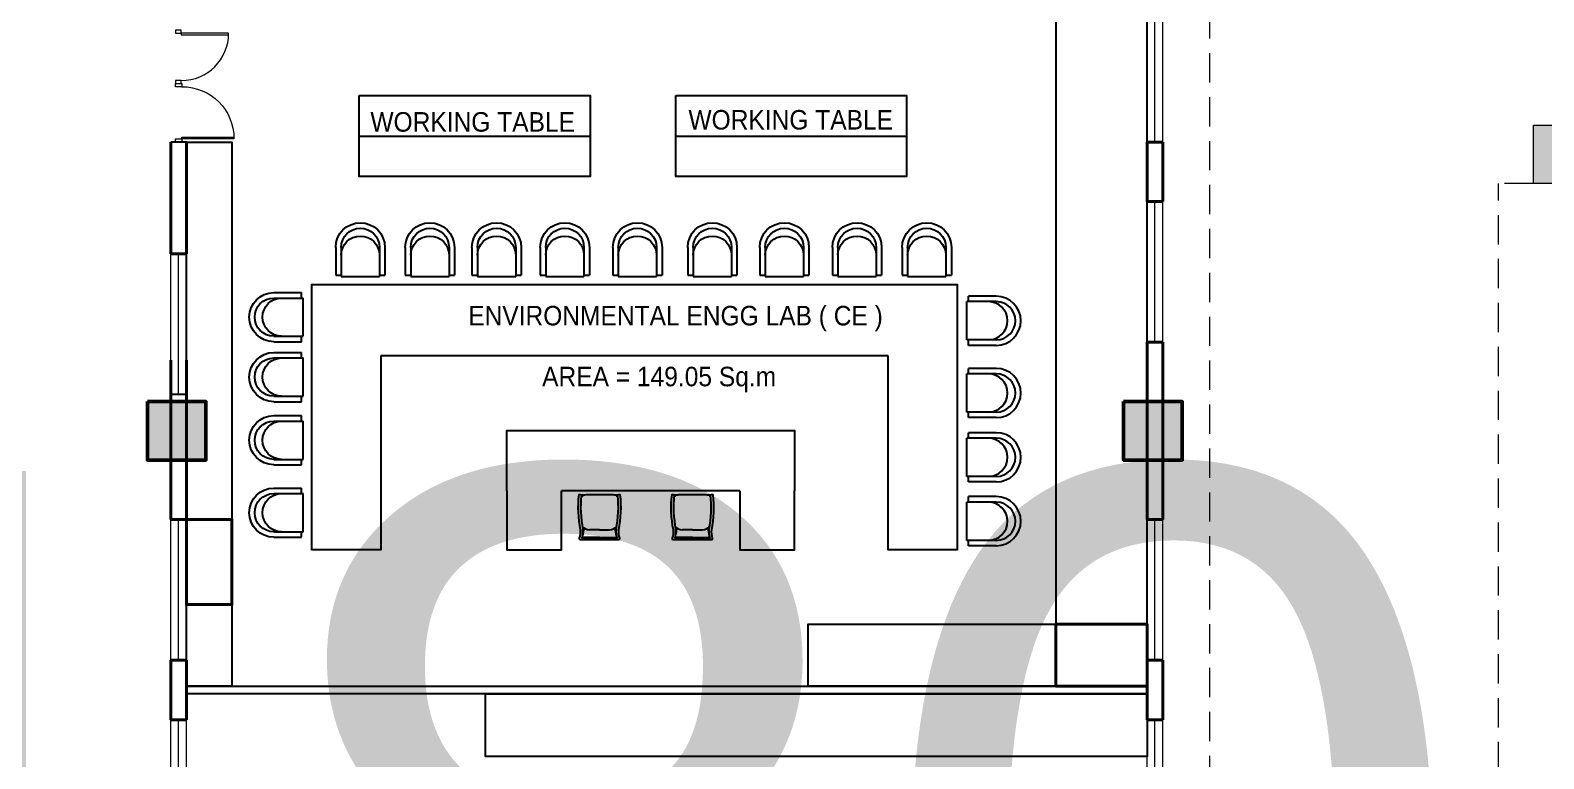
# Model space of a CAD drawing. Header units: inches. Extents: x 150067 to 167379, y -92057 to -49035.
# Drawn here: x 155070 to 157008, y -63634 to -62701 of the extents above; entities that cross this region are included whole.
import ezdxf

# ---------------------------------------------------------------- set-up
doc = ezdxf.new("R2010")
doc.units = ezdxf.units.IN
doc.header["$LTSCALE"] = 0.1
doc.header["$MEASUREMENT"] = 0
doc.header["$PDMODE"] = 35
doc.header["$PDSIZE"] = -0.8
doc.linetypes.add('HIDDEN', pattern=[0.375, 0.25, -0.125])
for name, color, linetype, lineweight in [('DOOR', 10, 'Continuous', 15), ('thin ha', 253, 'Continuous', 5), ('wall', 6, 'Continuous', 40), ('win', 102, 'Continuous', 20)]:
    doc.layers.add(name, color=color, linetype=linetype, lineweight=lineweight)
doc.layers.add('Layer1', color=7, linetype='Continuous')
doc.layers.add('TEXT', color=7, linetype='Continuous')
doc.styles.add('1MM', font='arial.ttf', dxfattribs={"height": 1000})
doc.styles.add('DUTCH', font='arial.ttf')
doc.dimstyles.new('KRI', dxfattribs={"dimtxt": 23, "dimasz": 20, "dimexe": 7, "dimexo": 0, "dimgap": 9, "dimtad": 1, "dimdec": 1, "dimzin": 1, "dimdsep": 46, "dimtxsty": '1MM', "dimblk": 'ARCHTICK', "dimcen": 0.5, "dimclrd": 252, "dimclre": 252, "dimclrt": 7, "dimaunit": 1, "dimadec": 8, "dimazin": 0, "dimtfac": 1, "dimtdec": 1, "dimtmove": 0, "dimatfit": 3, "dimfxl": 1, "dimlwd": 13, "dimlwe": 13, "dimarcsym": 0})

# ---------------------------------------------------------------- blocks, each defined once
blk = doc.blocks.new('_ArchTick')
at = {"layer": 'wall', "color": 0, "const_width": 0.15}
blk.add_lwpolyline([(-0.5, -0.5), (0.5, 0.5)], dxfattribs=at)
blk = doc.blocks.new('*D52')
at = {"layer": 'Defpoints', "color": 0, "linetype": 'Continuous', "ltscale": 0.1, "transparency": 16777216}
for p in [(154670.1, -64292.3), (154490.1, -64306.8, 0), (154670.1, -64306.8, 0)]:
    blk.add_point(p, dxfattribs=at)
at = {"layer": 'wall', "color": 252, "linetype": 'Continuous', "lineweight": 13, "ltscale": 0.1, "transparency": 16777216}
for p, q in [((154490.1, -64306.8), (154490.1, -64285.3)), ((154490.1, -64292.3), (154670.1, -64292.3)), ((154670.1, -64306.8), (154670.1, -64285.3)), ((154670.1, -64292.3), (157985, -64292.3))]:
    blk.add_line(p, q, dxfattribs=at)
at = {"layer": 'wall', "color": 252, "linetype": 'Continuous', "lineweight": 13, "ltscale": 0.1, "transparency": 16777216, "xscale": 20, "yscale": 20, "zscale": 20, "rotation": 180}
blk.add_blockref('_ArchTick', (154490.1, -64292.3), dxfattribs=at)
at = {"layer": 'wall', "color": 252, "linetype": 'Continuous', "lineweight": 13, "ltscale": 0.1, "transparency": 16777216, "xscale": 20, "yscale": 20, "zscale": 20}
blk.add_blockref('_ArchTick', (154670.1, -64292.3), dxfattribs=at)
at = {"layer": 'wall', "color": 7, "linetype": 'Continuous', "ltscale": 0.1, "transparency": 16777216, "insert": (156337.6, -63772.7), "char_height": 1000, "attachment_point": 5, "style": '1MM'}
blk.add_mtext('180.0', dxfattribs=at)
blk = doc.blocks.new('hhrh')
at = {"layer": 'thin ha', "linetype": 'Continuous', "lineweight": 20, "ltscale": 0.1}
blk.add_hatch(color=2, dxfattribs=at).paths.add_polyline_path([(-6923.03, -1177.102), (-6922.28, -1177.102), (-6922.28, -1177.852), (-6923.03, -1177.852)])
at = {"layer": 'thin ha', "color": 2, "linetype": 'Continuous', "lineweight": 50, "ltscale": 0.1}
blk.add_lwpolyline([(-6923.03, -1177.102), (-6922.28, -1177.102), (-6922.28, -1177.852), (-6923.03, -1177.852)], close=True, dxfattribs=at)
blk = doc.blocks.new('A$C764D24B9')
at = {"layer": 'DOOR'}
for points in [[(0.056, 0.111), (0.083, 0.111), (0.083, 1), (0.056, 1)], [(0, 0), (0.056, 0), (0.056, 0.111), (0, 0.111)], [(0.944, 0), (1, 0), (1, 0.111), (0.944, 0.111)]]:
    blk.add_lwpolyline(points, close=True, dxfattribs=at)
blk.add_arc((0.056, 0.111), 0.889, 0, 90, dxfattribs=at)
blk = doc.blocks.new('A$C2C166547')
at = {"color": 0}
for p, q in [((0.201, 0.464), (0.017, 0.464)), ((0.201, 0.456), (0.018, 0.456)), ((0.201, 0.455), (0.018, 0.455)), ((0.201, 0.374), (0.094, 0.374)), ((0.201, 0.464), (0.385, 0.464)), ((0.201, 0.456), (0.385, 0.456)), ((0.201, 0.455), (0.385, 0.455)), ((0.201, 0.374), (0.308, 0.374)), ((0.016, 0.02), (0.006, 0.02)), ((0.016, 0.02), (0.006, 0.016)), ((0.017, 0.001), (0.016, 0.02)), ((0.385, 0.001), (0.387, 0.02)), ((0.387, 0.02), (0.396, 0.016)), ((0.387, 0.02), (0.396, 0.02))]:
    blk.add_line(p, q, dxfattribs=at)
blk.add_lwpolyline([(0.023, 0.369, 0.080461), (0.008, 0, 0.080461)], format="xyb", dxfattribs=at)
for centre, radius, start, end in [((0.018, 0.461), 0.00242, 100.345, 201.3742), ((-0.216, 0.394), 0.241, 354.5513, 15.9626), ((0.018, 0.455), 0.000725, 87.3762, 197.5208), ((0.018, 0.454), 0.000433, 71.7715, 189.2202), ((0.095, 0.276), 0.0978, 90.5164, 143.1927), ((-0.282, 0.346), 0.317, 1.1591, 17.5641), ((0.307, 0.276), 0.0978, 36.8073, 89.4836), ((0.685, 0.346), 0.317, 162.4359, 178.8409), ((0.618, 0.394), 0.241, 164.0374, 185.4487), ((-0.752, 0.137), 1.154, 353.1637, 11.5643), ((0.384, 0.461), 0.00242, 338.6258, 79.655), ((0.385, 0.455), 0.000725, 342.4792, 92.6238), ((0.385, 0.454), 0.000433, 350.7798, 108.2285), ((0.014, -0.011), 0.012, 71.7536, 116.5375), ((0.389, -0.011), 0.012, 63.4625, 108.2464)]:
    blk.add_arc(centre, radius, start, end, dxfattribs=at)
blk = doc.blocks.new('armchair032')
at = {"color": 0}
for p, q in [((-315, 375), (-315, 20)), ((-245, 375), (-245, 0)), ((245, 375), (245, 0)), ((315, 375), (315, 20)), ((-245, 20), (-315, 20)), ((245, 0), (-245, 0)), ((315, 20), (245, 20))]:
    blk.add_line(p, q, dxfattribs=at)
for centre, radius in [((0, 375), 315), ((0, 375), 245), ((0, 275), 245)]:
    blk.add_arc(centre, radius, 0, 180, dxfattribs=at)

msp = doc.modelspace()

# ---------------------------------------------------------------- hatches: boundary and pattern name
at = {"layer": 'thin ha', "linetype": 'Continuous', "lineweight": 20, "ltscale": 0.1}
msp.add_hatch(color=2, dxfattribs=at).paths.add_polyline_path([(156995.09, -62822.34), (157030.09, -62822.34), (157030.09, -62897.34), (156995.09, -62897.34)])

# ---------------------------------------------------------------- linework, layer by layer
at = {"elevation": 23680.86}
for points in [[(155773.56, -63351.39, 0.1025232), (155774.71, -63340.9, -0.0804606), (155772.85, -63295.63, -0.3022999), (155775.78, -63295.98, 0.1979323), (155776.87, -63296.06, -0.028193), (155783.36, -63295.63), (155798.97, -63295.63), (155814.57, -63295.63, -0.028193), (155821.06, -63296.06, 0.1979323), (155822.16, -63295.98, -0.3022999), (155825.09, -63295.63, -0.0804606), (155823.22, -63340.9, 0.1025232), (155824.37, -63351.39, -0.5871113), (155823.08, -63353.69), (155774.86, -63353.69, -0.5871113)], [(155892.52, -63351.39, 0.1025232), (155893.67, -63340.9, -0.0804606), (155891.81, -63295.63, -0.3022999), (155894.74, -63295.98, 0.1979323), (155895.83, -63296.06, -0.028193), (155902.32, -63295.63), (155917.93, -63295.63), (155933.53, -63295.63, -0.028193), (155940.02, -63296.06, 0.1979323), (155941.12, -63295.98, -0.3022999), (155944.05, -63295.63, -0.0804606), (155942.18, -63340.9, 0.1025232), (155943.33, -63351.39, -0.5871113), (155942.04, -63353.69), (155893.82, -63353.69, -0.5871113)]]:
    msp.add_lwpolyline(points, format="xyb", close=True, dxfattribs=at)
at = {"layer": 'DOOR', "linetype": 'HIDDEN', "ltscale": 1500}
for p, q in [((156580.09, -62224.01, 23680.86), (156580.09, -64502.34, 23680.86)), ((156950.09, -64325.07, 23680.86), (156950.09, -62897.34, 23680.86)), ((156995.09, -62897.34, 23680.86), (156950.09, -62897.34, 23680.86))]:
    msp.add_line(p, q, dxfattribs=at)
at = {"layer": 'Layer1', "color": 6, "linetype": 'Continuous', "ltscale": 0.1}
for p, q in [((155270.09, -62844.01, 23680.86), (155250.09, -62844.01, 23680.86)), ((155491.32, -62836.39, 23680.86), (155786.98, -62836.39, 23680.86)), ((155896.59, -62836.39, 23680.86), (156192.26, -62836.39, 23680.86)), ((155250.09, -63167.11, 23680.86), (155270.09, -63167.11, 23680.86)), ((155270.09, -63545.88, 23680.86), (155270.09, -63540.88, 23680.86)), ((155270.09, -63540.88, 23680.86), (156500.14, -63540.88, 23680.86)), ((156500.14, -63540.88, 23680.86), (156500.14, -63550.88, 23680.86)), ((156500.14, -63550.88, 23680.86), (155270.17, -63550.88, 23680.86))]:
    msp.add_line(p, q, dxfattribs=at)
at = {"layer": 'Layer1', "color": 6, "linetype": 'Continuous', "ltscale": 0.1, "elevation": 23680.86}
for points in [[(156500.09, -63176.51), (156500.09, -62331.51)], [(156383.49, -62390.17), (156383.49, -63461.5)], [(155270.09, -63176.51), (155270.09, -62844.01), (155328.37, -62844.01), (155328.37, -63541.18), (155270.09, -63541.18), (155270.09, -63251.51)], [(155430.64, -63118.04), (155430.64, -63026.49), (156256.74, -63026.49), (156256.74, -63118.04)], [(155518.77, -63118.04), (155518.77, -63366.38), (155430.64, -63366.38), (155430.64, -63048.14)], [(156256.74, -63048.14), (156256.74, -63366.38), (156168.6, -63366.38), (156168.6, -63118.04)], [(156168.6, -63118.04), (155518.77, -63118.04)], [(155680.23, -63290.91), (155680.23, -63213.55), (156048.65, -63213.55), (156048.65, -63290.91)], [(156383.49, -63540.88), (156500.09, -63540.88), (156500.09, -63251.51)], [(155680.23, -63290.91), (155680.23, -63366.38), (155750.14, -63366.38), (155750.14, -63290.91)], [(155978.75, -63290.91), (155750.14, -63290.91)], [(155978.75, -63290.91), (155978.75, -63366.38), (156048.65, -63366.38), (156048.65, -63290.91)], [(156500.09, -63461.5), (156500.14, -63461.5), (156500.14, -63540.88), (156066.11, -63540.88), (156066.11, -63461.5), (156383.49, -63461.5)]]:
    msp.add_lwpolyline(points, dxfattribs=at)
for points in [[(155491.32, -62784.42), (155786.98, -62784.42), (155786.98, -62888.36), (155491.32, -62888.36)], [(155896.59, -62784.42), (156192.26, -62784.42), (156192.26, -62888.36), (155896.59, -62888.36)], [(155653, -63550.88), (156500.09, -63550.88), (156500.09, -63631.28), (155653, -63631.28)]]:
    msp.add_lwpolyline(points, close=True, dxfattribs=at)
at = {"layer": 'thin ha', "color": 2, "linetype": 'Continuous', "lineweight": 20, "ltscale": 0.1, "elevation": 23680.86}
msp.add_lwpolyline([(156995.09, -62822.34), (157030.09, -62822.34), (157030.09, -62897.34), (156995.09, -62897.34)], close=True, dxfattribs=at)
at = {"layer": 'wall', "linetype": 'Continuous', "ltscale": 0.1}
for p, q in [((155250.09, -62987.11, 23680.86), (155250.09, -62844.01, 23680.86)), ((155270.09, -62987.11, 23680.86), (155270.09, -62844.01, 23680.86)), ((156500.09, -62844.01, 23680.86), (156500.09, -62920.26, 23680.86)), ((156500.09, -62844.01, 23680.86), (156500.09, -62920.26, 23680.86)), ((156500.09, -62844.01, 23680.86), (156500.09, -62920.26, 23680.86)), ((156500.09, -62844.01, 23680.86), (156500.09, -62920.26, 23680.86)), ((156500.09, -62844.01, 23680.86), (156520.09, -62844.01, 23680.86)), ((156520.09, -62844.01, 23680.86), (156520.09, -62920.26, 23680.86)), ((156520.09, -62844.01, 23680.86), (156520.09, -62920.26, 23680.86)), ((156520.09, -62844.01, 23680.86), (156520.09, -62920.26, 23680.86)), ((156520.09, -62844.01, 23680.86), (156520.09, -62920.26, 23680.86)), ((156500.09, -62876.03, 23680.86), (156500.09, -62920.26, 23680.86)), ((156500.09, -62876.03, 23680.86), (156500.09, -62920.26, 23680.86)), ((156500.09, -62876.03, 23680.86), (156500.09, -62920.26, 23680.86)), ((156500.09, -62920.26, 23680.86), (156520.09, -62920.26, 23680.86)), ((156500.09, -63100.26, 23680.86), (156500.09, -63327.76, 23680.86)), ((156500.09, -63100.26, 23680.86), (156500.09, -63327.76, 23680.86)), ((156500.09, -63100.26, 23680.86), (156500.09, -63327.76, 23680.86)), ((156500.09, -63100.26, 23680.86), (156520.09, -63100.26, 23680.86)), ((156520.09, -63100.26, 23680.86), (156520.09, -63327.76, 23680.86)), ((156520.09, -63100.26, 23680.86), (156520.09, -63327.76, 23680.86)), ((156520.09, -63100.26, 23680.86), (156520.09, -63327.76, 23680.86)), ((155250.09, -63251.51, 23680.86), (155250.09, -63123.47, 23680.86)), ((155270.09, -63251.51, 23680.86), (155270.09, -63123.47, 23680.86)), ((155250.09, -63251.51, 23680.86), (155250.09, -63327.76, 23680.86)), ((155250.09, -63281.51, 23680.86), (155250.09, -63251.51, 23680.86)), ((155270.09, -63327.76, 23680.86), (155270.09, -63251.51, 23680.86)), ((155270.09, -63281.51, 23680.86), (155270.09, -63251.51, 23680.86)), ((155270.09, -63327.76, 23680.86), (155250.09, -63327.76, 23680.86)), ((156500.09, -63327.76, 23680.86), (156520.09, -63327.76, 23680.86)), ((155250.09, -63507.76, 23680.86), (155250.09, -63584.01, 23680.86)), ((155250.09, -63584.01, 23680.86), (155250.09, -63507.76, 23680.86)), ((155250.09, -63584.01, 23680.86), (155250.09, -63507.76, 23680.86)), ((155250.09, -63584.01, 23680.86), (155250.09, -63507.76, 23680.86)), ((155250.09, -63507.76, 23680.86), (155250.09, -63584.01, 23680.86)), ((155250.09, -63507.76, 23680.86), (155250.09, -63584.01, 23680.86)), ((155270.09, -63507.76, 23680.86), (155250.09, -63507.76, 23680.86)), ((155270.09, -63584.01, 23680.86), (155270.09, -63507.76, 23680.86)), ((155270.09, -63584.01, 23680.86), (155270.09, -63507.76, 23680.86)), ((155270.09, -63584.01, 23680.86), (155270.09, -63507.76, 23680.86)), ((155270.09, -63584.01, 23680.86), (155270.09, -63507.76, 23680.86)), ((155270.09, -63507.76, 23680.86), (155270.09, -63584.01, 23680.86)), ((155270.09, -63507.76, 23680.86), (155270.09, -63584.01, 23680.86)), ((156500.09, -63507.76, 23680.86), (156500.09, -63584.01, 23680.86)), ((156500.09, -63507.76, 23680.86), (156500.09, -63584.01, 23680.86)), ((156500.09, -63507.76, 23680.86), (156500.09, -63584.01, 23680.86)), ((156500.09, -63507.76, 23680.86), (156500.09, -63584.01, 23680.86)), ((156500.09, -63507.76, 23680.86), (156500.09, -63584.01, 23680.86)), ((156500.09, -63507.76, 23680.86), (156520.09, -63507.76, 23680.86)), ((156520.09, -63507.76, 23680.86), (156520.09, -63584.01, 23680.86)), ((156520.09, -63507.76, 23680.86), (156520.09, -63584.01, 23680.86)), ((156520.09, -63507.76, 23680.86), (156520.09, -63584.01, 23680.86)), ((156520.09, -63507.76, 23680.86), (156520.09, -63584.01, 23680.86)), ((156520.09, -63507.76, 23680.86), (156520.09, -63584.01, 23680.86)), ((155270.09, -63584.01, 23680.86), (155250.09, -63584.01, 23680.86)), ((156500.09, -63584.01, 23680.86), (156520.09, -63584.01, 23680.86))]:
    msp.add_line(p, q, dxfattribs=at)
at = {"layer": 'wall', "linetype": 'Continuous', "ltscale": 0.1, "elevation": 23680.86}
for points in [[(156500.09, -62844.01), (156520.09, -62844.01)], [(156500.09, -62920.26), (156520.09, -62920.26)], [(155250.09, -62987.11), (155270.09, -62987.11)], [(156500.09, -63100.26), (156520.09, -63100.26)], [(155270.09, -63327.76), (155250.09, -63327.76)], [(156500.09, -63327.76), (156520.09, -63327.76)], [(155270.09, -63507.76), (155250.09, -63507.76)], [(156500.09, -63507.76), (156520.09, -63507.76)], [(155270.09, -63584.01), (155250.09, -63584.01)], [(156500.09, -63584.01), (156520.09, -63584.01)]]:
    msp.add_lwpolyline(points, dxfattribs=at)
at = {"layer": 'wall', "color": 1, "linetype": 'Continuous', "ltscale": 0.1, "elevation": 23680.86}
for points in [[(155270.09, -63327.76), (155328.37, -63327.76), (155328.37, -63436.55), (155270.09, -63436.55)], [(156500.09, -63540.88), (156383.49, -63540.88), (156383.49, -63461.5), (156500.09, -63461.5)]]:
    msp.add_lwpolyline(points, close=True, dxfattribs=at)
at = {"layer": 'win'}
for p, q in [((156500.09, -62844.01, 23680.86), (156500.09, -62664.01, 23680.86)), ((156510.09, -62844.01, 23680.86), (156510.09, -62664.01, 23680.86)), ((156520.09, -62844.01, 23680.86), (156520.09, -62664.01, 23680.86)), ((156500.09, -63100.26, 23680.86), (156500.09, -62920.26, 23680.86)), ((156510.09, -63100.26, 23680.86), (156510.09, -62920.26, 23680.86)), ((156520.09, -63100.26, 23680.86), (156520.09, -62920.26, 23680.86)), ((155250.09, -63167.11, 23680.86), (155250.09, -62987.11, 23680.86)), ((155260.09, -63167.11, 23680.86), (155260.09, -62987.11, 23680.86)), ((155250.09, -63507.76, 23680.86), (155250.09, -63327.76, 23680.86)), ((155260.09, -63507.76, 23680.86), (155260.09, -63327.76, 23680.86)), ((155270.09, -63507.76, 23680.86), (155270.09, -63327.76, 23680.86)), ((156500.09, -63507.76, 23680.86), (156500.09, -63327.76, 23680.86)), ((156510.09, -63507.76, 23680.86), (156510.09, -63327.76, 23680.86)), ((156520.09, -63507.76, 23680.86), (156520.09, -63327.76, 23680.86)), ((155250.09, -63764.01, 23680.86), (155250.09, -63584.01, 23680.86)), ((155260.09, -63764.01, 23680.86), (155260.09, -63584.01, 23680.86)), ((155270.09, -63764.01, 23680.86), (155270.09, -63584.01, 23680.86)), ((156500.09, -63764.01, 23680.86), (156500.09, -63584.01, 23680.86)), ((156510.09, -63764.01, 23680.86), (156510.09, -63584.01, 23680.86)), ((156520.09, -63764.01, 23680.86), (156520.09, -63584.01, 23680.86))]:
    msp.add_line(p, q, dxfattribs=at)

# ---------------------------------------------------------------- block references
at = {"xscale": -0.1, "yscale": 0.1, "zscale": 0.1}
for p in [(155492.7, -63016.41, 23680.86), (155581.79, -63016.41, 23680.86), (155667.19, -63016.41, 23680.86), (155754.57, -63016.41, 23680.86), (155847.55, -63016.41, 23680.86), (155943.46, -63016.41, 23680.86), (156035.71, -63016.41, 23680.86), (156128.69, -63016.41, 23680.86), (156218.01, -63016.41, 23680.86)]:
    msp.add_blockref('armchair032', p, dxfattribs=at)
for name, p, xscale, yscale, zscale, rotation in [('armchair032', (155419.49, -63068.32, 23680.86), -0.1, 0.1, 0.1, 90), ('armchair032', (156269.5, -63072.96, 23680.86), 0.1, 0.1, 0.1, 270), ('armchair032', (155419.49, -63145.12, 23680.86), -0.1, 0.1, 0.1, 90), ('armchair032', (156269.5, -63165.53, 23680.86), 0.1, 0.1, 0.1, 270), ('armchair032', (155419.49, -63226.02, 23680.86), -0.1, 0.1, 0.1, 90), ('armchair032', (156269.5, -63247.87, 23680.86), 0.1, 0.1, 0.1, 270), ('armchair032', (155419.49, -63318.8, 23680.86), -0.1, 0.1, 0.1, 90), ('A$C2C166547', (155823.07, -63295.98, 23680.86), 120, 120, 120, 180), ('A$C2C166547', (155942.03, -63295.98, 23680.86), 120, 120, 120, 180), ('armchair032', (156269.5, -63329.78, 23680.86), 0.1, 0.1, 0.1, 270)]:
    msp.add_blockref(name, p, dxfattribs=dict(xscale=xscale, yscale=yscale, zscale=zscale, rotation=rotation))
at = {"layer": 'thin ha', "color": 2, "linetype": 'Continuous', "lineweight": 20, "xscale": 100, "yscale": 100, "zscale": 100}
for p in [(847523.06, 54533.74, 23680.86), (848773.06, 54533.74, 23680.86)]:
    msp.add_blockref('hhrh', p, dxfattribs=at)
at = {"layer": 'wall', "linetype": 'Continuous', "ltscale": 0.1, "extrusion": (0, 0, -1), "xscale": -68.1818181827839, "yscale": 68.1818181827839, "zscale": -68.1818181827839, "rotation": 90.00000000001167}
msp.add_blockref('A$C764D24B9', (-155255.93, -62700.82, -23680.86), dxfattribs=at)
at = {"layer": 'wall', "linetype": 'Continuous', "ltscale": 0.1, "xscale": -75.00000000104774, "yscale": 75.00000000104774, "zscale": 75.0000000010459, "rotation": 269.9999999999883}
msp.add_blockref('A$C764D24B9', (155255.93, -62844.01, 23680.86), dxfattribs=at)

# ---------------------------------------------------------------- texts
at = {"layer": 'TEXT', "style": 'DUTCH', "width": 0.9}
for s, p in [('WORKING TABLE', (155505.61, -62830.73, 23680.86)), ('WORKING TABLE', (155912.85, -62828.01, 23680.86)), ('ENVIRONMENTAL ENGG LAB ( CE )', (155630.88, -63078.91, 23680.86)), ('AREA = 149.05 Sq.m', (155725.5, -63156.9, 23916.41))]:
    msp.add_text(s, height=25, dxfattribs=at).set_placement(p)

# ---------------------------------------------------------------- dimensions: what is measured, and where the dimension line sits
at = {"layer": 'wall', "linetype": 'Continuous', "ltscale": 0.1}
dim = msp.add_linear_dim(base=(154670.09, -64292.27, 23680.86), p1=(154490.09, -64306.78, 23680.86), p2=(154670.09, -64306.78, 23680.86), dimstyle='KRI', dxfattribs=at)
dim.commit()
dim.dimension.update_dxf_attribs({"geometry": '*D52', "text_midpoint": (156337.56, -63772.7, 23680.86)})

doc.saveas('drawing.dxf')
